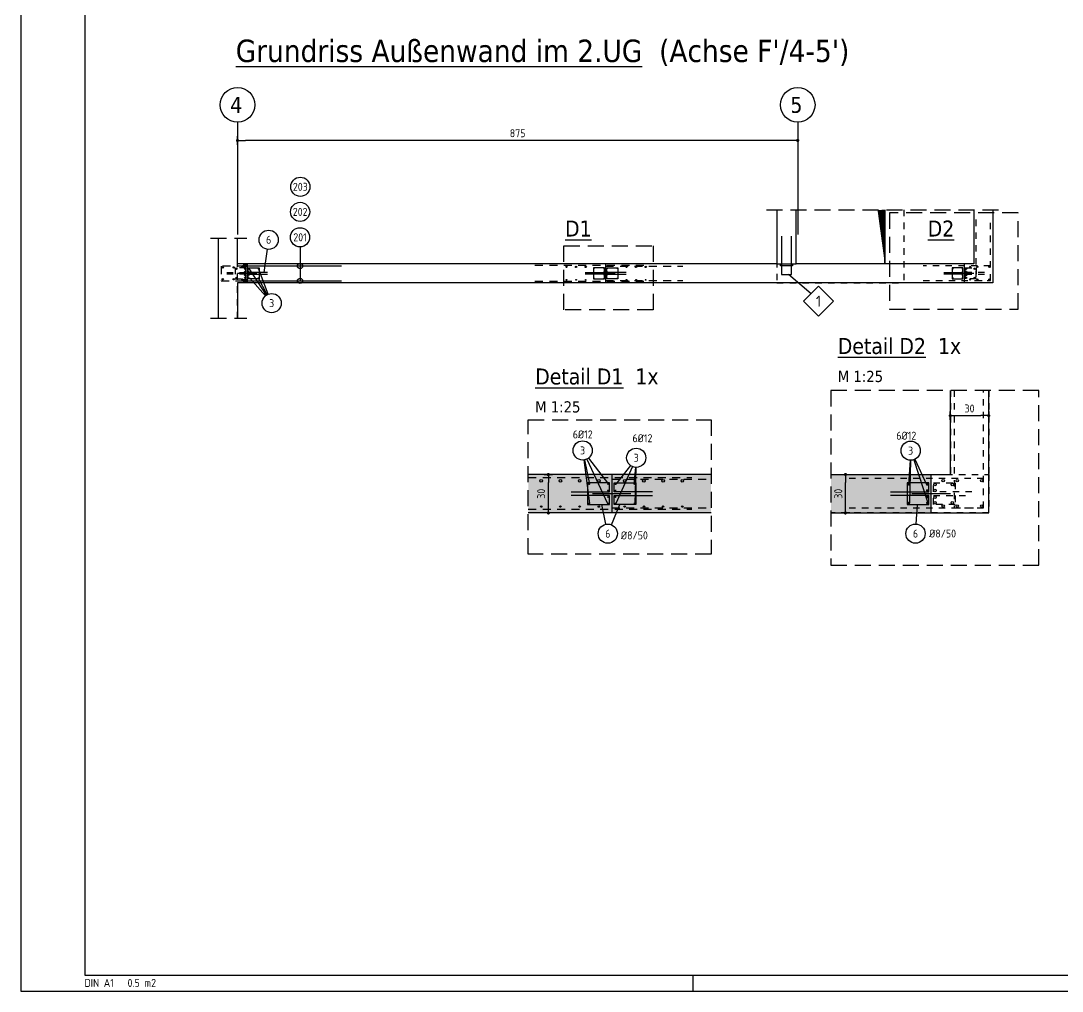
# Model space of a CAD drawing. Extents: x 0 to 57.5, y 0 to 33.7.
# Drawn here: x 0 to 16.27, y 0 to 15.16 of the extents above; entities that cross this region are included whole.
import ezdxf
from ezdxf.enums import TextEntityAlignment as Align

# ---------------------------------------------------------------- set-up
doc = ezdxf.new("R2010")
doc.units = 0
doc.header["$LTSCALE"] = 0.5
for name, pattern in [('AUSGEZOGEN', [1000.01, 1000, 0.01]), ('DASHED', [0.75, 0.5, -0.25]), ('DOT', [0.175, 0.05, -0.125]), ('HIDDEN', [0.375, 0.25, -0.125]), ('HIDDEN2', [0.187, 0.125, -0.062]), ('PUNKT', [0.175, 0.05, -0.125]), ('STRICHLINIE', [0.75, 0.5, -0.25])]:
    doc.linetypes.add(name, pattern=pattern)
for name, color, linetype in [('ACHSEN', 7, 'Continuous'), ('AFU', 7, 'Continuous'), ('BETON', 7, 'Continuous'), ('Brüstung 1.UG', 7, 'Continuous'), ('DETAIL', 7, 'Continuous'), ('DRUEBER', 7, 'Continuous'), ('grau_dunkel', 7, 'Continuous'), ('grau_mittel', 7, 'Continuous'), ('HBT', 7, 'Continuous'), ('HILFE', 7, 'Continuous'), ('LENTON', 7, 'Continuous'), ('MASSE', 7, 'Continuous'), ('OBJEKT', 7, 'Continuous'), ('RAHMEN', 7, 'Continuous'), ('RND', 7, 'Continuous'), ('SFP_Achsen', 7, 'Continuous'), ('TEXT', 7, 'Continuous')]:
    doc.layers.add(name, color=color, linetype=linetype)
doc.styles.add('helv', font='tahoma.ttf')
doc.styles.add('txt', font='isocp.shx')
doc.linetypes.add('AFU_50K', pattern='A,0.15,["/",Standard,S=0.2,R=0,X=-0.01,Y=-0.1],0.07,["/",Standard,S=0.2,R=0,X=-0.01,Y=-0.1],0.15', length=0.37)
doc.dimstyles.new('DOT_I', dxfattribs={"dimscale": 0.5, "dimtxt": 0.25, "dimasz": 0.25, "dimexe": 0.1, "dimexo": 0.3, "dimgap": 0.1, "dimtad": 1, "dimdec": 3, "dimzin": 3, "dimtxsty": 'txt', "dimblk": 'DOT', "dimblk1": 'DOT', "dimblk2": 'DOT', "dimsah": 1, "dimcen": 0.1, "dimse1": 1, "dimse2": 1, "dimazin": 0, "dimtfac": 1, "dimtdec": 4, "dimtix": 1, "dimtmove": 2, "dimatfit": 3, "dimfxl": 0, "dimtvp": 1, "dimtolj": 1, "dimtzin": 0, "dimarcsym": 0})

# ---------------------------------------------------------------- blocks, each defined once
blk = doc.blocks.new('DOT')
at = {"layer": 'MASSE', "color": 7, "linetype": 'Continuous'}
for p, q in [((0, 0), (-1, 0)), ((0, 0.54), (0, -0.54))]:
    blk.add_line(p, q, dxfattribs=at)
at = {"layer": 'MASSE', "color": 7, "linetype": 'Continuous', "const_width": 0.2}
blk.add_lwpolyline([(-0.1, 0, 1), (0.1, 0, 1)], format="xyb", close=True, dxfattribs=at)
blk = doc.blocks.new('*D16')
at = {"layer": 'Defpoints', "color": 0, "linetype": 'AUSGEZOGEN', "transparency": 16777216}
for p in [(8.24, 8.072), (8.24, 8.072), (8.24, 7.472)]:
    blk.add_point(p, dxfattribs=at)
at = {"layer": 'MASSE', "color": 0, "linetype": 'AUSGEZOGEN', "lineweight": -2, "transparency": 16777216}
blk.add_line((8.24, 7.597), (8.24, 7.947), dxfattribs=at)
at = {"layer": 'MASSE', "color": 0, "linetype": 'AUSGEZOGEN', "lineweight": -2, "transparency": 16777216, "xscale": 0.125, "yscale": 0.125, "zscale": 0.125}
for p, rotation in [((8.24, 8.072), 90), ((8.24, 7.472), 270)]:
    blk.add_blockref('DOT', p, dxfattribs=dict(at, rotation=rotation))
at = {"layer": 'MASSE', "color": 0, "linetype": 'AUSGEZOGEN', "transparency": 16777216, "insert": (8.128, 7.772), "char_height": 0.125, "attachment_point": 5, "rotation": 90, "style": 'txt'}
blk.add_mtext('\\A1;30', dxfattribs=at)
blk = doc.blocks.new('RND_HIN')
at = {"layer": 'RND', "color": 7, "linetype": 'Continuous'}
blk.add_circle((0, 0), 0.3, dxfattribs=at)
at = {"layer": 'RND', "color": 7, "linetype": 'Continuous', "style": 'txt'}
blk.add_attdef('POSI', text='', height=0.25, dxfattribs=at).set_placement((0, 0), align=Align.MIDDLE)
blk = doc.blocks.new('*D20')
at = {"layer": 'Defpoints', "color": 0, "linetype": 'AUSGEZOGEN', "transparency": 16777216}
for p in [(12.881, 8.072), (12.881, 8.072), (12.881, 7.472)]:
    blk.add_point(p, dxfattribs=at)
at = {"layer": 'MASSE', "color": 0, "linetype": 'AUSGEZOGEN', "lineweight": -2, "transparency": 16777216}
blk.add_line((12.881, 7.597), (12.881, 7.947), dxfattribs=at)
at = {"layer": 'MASSE', "color": 0, "linetype": 'AUSGEZOGEN', "lineweight": -2, "transparency": 16777216, "xscale": 0.125, "yscale": 0.125, "zscale": 0.125}
for p, rotation in [((12.881, 8.072), 90), ((12.881, 7.472), 270)]:
    blk.add_blockref('DOT', p, dxfattribs=dict(at, rotation=rotation))
at = {"layer": 'MASSE', "color": 0, "linetype": 'AUSGEZOGEN', "transparency": 16777216, "insert": (12.769, 7.772), "char_height": 0.125, "attachment_point": 5, "rotation": 90, "style": 'txt'}
blk.add_mtext('\\A1;30', dxfattribs=at)
blk = doc.blocks.new('*D21')
at = {"layer": 'Defpoints', "color": 0, "linetype": 'AUSGEZOGEN', "transparency": 16777216}
for p in [(14.519, 8.992), (15.119, 8.992), (15.119, 8.992)]:
    blk.add_point(p, dxfattribs=at)
at = {"layer": 'MASSE', "color": 0, "linetype": 'AUSGEZOGEN', "lineweight": -2, "transparency": 16777216}
blk.add_line((14.644, 8.992), (14.994, 8.992), dxfattribs=at)
at = {"layer": 'MASSE', "color": 0, "linetype": 'AUSGEZOGEN', "lineweight": -2, "transparency": 16777216, "xscale": 0.125, "yscale": 0.125, "zscale": 0.125, "rotation": 180}
blk.add_blockref('DOT', (14.519, 8.992), dxfattribs=at)
at = {"layer": 'MASSE', "color": 0, "linetype": 'AUSGEZOGEN', "lineweight": -2, "transparency": 16777216, "xscale": 0.125, "yscale": 0.125, "zscale": 0.125}
blk.add_blockref('DOT', (15.119, 8.992), dxfattribs=at)
at = {"layer": 'MASSE', "color": 0, "linetype": 'AUSGEZOGEN', "transparency": 16777216, "insert": (14.819, 9.104), "char_height": 0.125, "attachment_point": 5, "style": 'txt'}
blk.add_mtext('\\A1;30', dxfattribs=at)
blk = doc.blocks.new('DINA1')
at = {"layer": 'RAHMEN'}
for p, q in [((0, 59.4), (0, 0)), ((0, 0), (84.1, 0))]:
    blk.add_line(p, q, dxfattribs=at)
at = {"layer": 'RAHMEN', "color": 5}
for p, q in [((2, 58.9), (2, 0.5)), ((2, 0.5), (83.6, 0.5))]:
    blk.add_line(p, q, dxfattribs=at)
at = {"layer": 'RAHMEN', "color": 7}
blk.add_line((21, 0), (21, 0.5), dxfattribs=at)
at = {"layer": 'RAHMEN', "color": 7, "style": 'txt'}
blk.add_text('DIN A1   0.5 m2', height=0.25, dxfattribs=at).set_placement((1.989, 0.133))
blk = doc.blocks.new('*D31')
at = {"layer": 'Defpoints', "color": 0, "linetype": 'AUSGEZOGEN', "transparency": 16777216}
for p in [(3.385, 13.292), (3.385, 13.292), (12.135, 13.292)]:
    blk.add_point(p, dxfattribs=at)
at = {"layer": 'MASSE', "color": 0, "linetype": 'AUSGEZOGEN', "lineweight": -2, "transparency": 16777216}
blk.add_line((12.01, 13.292), (3.51, 13.292), dxfattribs=at)
at = {"layer": 'MASSE', "color": 0, "linetype": 'AUSGEZOGEN', "lineweight": -2, "transparency": 16777216, "xscale": 0.125, "yscale": 0.125, "zscale": 0.125, "rotation": 180}
blk.add_blockref('DOT', (3.385, 13.292), dxfattribs=at)
at = {"layer": 'MASSE', "color": 0, "linetype": 'AUSGEZOGEN', "lineweight": -2, "transparency": 16777216, "xscale": 0.125, "yscale": 0.125, "zscale": 0.125}
blk.add_blockref('DOT', (12.135, 13.292), dxfattribs=at)
at = {"layer": 'MASSE', "color": 0, "linetype": 'AUSGEZOGEN', "transparency": 16777216, "insert": (7.76, 13.405), "char_height": 0.125, "attachment_point": 5, "style": 'txt'}
blk.add_mtext('\\A1;875', dxfattribs=at)

msp = doc.modelspace()

# ---------------------------------------------------------------- hatches: boundary and pattern name
at = {"layer": 'grau_mittel'}
h = msp.add_hatch(color=61, dxfattribs=at)
h.paths.add_polyline_path([(9.23073, 7.47222), (9.23073, 8.07222), (7.92638, 8.07222), (7.92638, 7.47222)])
h.paths.add_polyline_path([(10.7817, 7.47222), (10.7817, 8.07222), (9.23073, 8.07222), (9.23073, 7.47222)])
msp.add_hatch(color=61, dxfattribs=at).paths.add_polyline_path([(12.6542, 7.47222), (14.21936, 7.47222), (14.21936, 8.07222), (12.6542, 8.07222)])

# ---------------------------------------------------------------- linework, layer by layer
at = {"layer": 'ACHSEN', "color": 140, "linetype": 'AUSGEZOGEN'}
for p, q in [((3.38502, 13.57734), (3.38502, 11.82395)), ((12.13502, 13.57734), (12.13502, 11.82395))]:
    msp.add_line(p, q, dxfattribs=at)
at = {"layer": 'AFU', "color": 8, "linetype": 'AFU_50K'}
for p, q in [((3.53502, 11.36527), (3.53502, 11.06527)), ((9.13502, 11.36527), (9.13502, 11.06527)), ((11.81002, 11.36527), (12.11002, 11.36527)), ((14.73502, 11.36527), (14.73502, 11.06527)), ((9.23073, 8.07222), (9.23073, 7.47222)), ((14.21936, 7.47222), (14.21936, 8.07222))]:
    msp.add_line(p, q, dxfattribs=at)
at = {"layer": 'AFU', "color": 1, "linetype": 'AUSGEZOGEN'}
for p, q in [((3.68502, 11.21527), (3.38502, 11.21527)), ((9.28502, 11.21527), (8.98502, 11.21527)), ((14.88502, 11.21527), (14.58502, 11.21527)), ((9.53073, 7.77222), (8.93073, 7.77222)), ((14.51936, 7.77222), (13.91936, 7.77222))]:
    msp.add_line(p, q, dxfattribs=at)
at = {"layer": 'BETON', "color": 6, "linetype": 'AUSGEZOGEN', "lineweight": -2}
for p, q in [((11.81002, 12.20745), (11.81002, 11.36527)), ((12.11002, 11.36527), (12.11002, 12.20745)), ((14.88502, 12.20745), (14.88502, 11.36527)), ((15.18502, 12.20745), (15.18502, 11.06527)), ((3.08502, 11.76527), (3.08502, 10.5133)), ((3.38502, 11.36527), (3.38502, 11.76527)), ((11.81002, 11.36527), (3.38502, 11.36527)), ((14.88502, 11.36527), (12.11002, 11.36527)), ((15.18502, 11.06527), (3.38502, 11.06527)), ((3.38502, 11.06527), (3.38502, 10.5133)), ((14.51936, 8.07222), (14.51936, 9.38652)), ((15.11936, 7.47222), (15.11936, 9.38652)), ((10.7817, 8.07222), (7.92638, 8.07222)), ((12.6542, 8.07222), (14.51936, 8.07222)), ((10.7817, 7.47222), (7.92638, 7.47222)), ((12.6542, 7.47222), (15.11936, 7.47222))]:
    msp.add_line(p, q, dxfattribs=at)
at = {"layer": 'Brüstung 1.UG', "color": 102, "linetype": 'DOT'}
for p, q in [((14.51936, 9.38652), (14.51936, 8.07222)), ((15.11936, 9.38652), (15.11936, 8.07222))]:
    msp.add_line(p, q, dxfattribs=at)
at = {"layer": 'DETAIL', "color": 102, "linetype": 'STRICHLINIE'}
for points in [[(15.5772, 10.65699), (15.5772, 12.15954), (13.56777, 12.15954), (13.56777, 10.65699)], [(8.48285, 10.64544), (8.48285, 11.6461), (9.87689, 11.6461), (9.87689, 10.64544)], [(15.90371, 6.65565), (15.90371, 9.38652), (12.6542, 9.38652), (12.6542, 6.65565)], [(7.92638, 6.82626), (7.92638, 8.92441), (10.7817, 8.92441), (10.7817, 6.82626)]]:
    msp.add_lwpolyline(points, close=True, dxfattribs=at)
at = {"layer": 'DRUEBER', "color": 102, "linetype": 'PUNKT'}
for p, q in [((11.81002, 12.20745), (11.81002, 11.06527)), ((12.11002, 11.36527), (12.11002, 12.20745)), ((13.79502, 12.20745), (13.79502, 11.06527)), ((13.49502, 11.36527), (12.11002, 11.36527)), ((11.81002, 11.06527), (13.79502, 11.06527))]:
    msp.add_line(p, q, dxfattribs=at)
at = {"layer": 'DRUEBER', "color": 102, "linetype": 'DOT'}
msp.add_line((13.49502, 11.36527), (13.49502, 12.20745), dxfattribs=at)
at = {"layer": 'DRUEBER', "color": 7, "linetype": 'PUNKT', "lineweight": -2}
for p, q in [((3.08502, 11.76527), (3.08502, 10.5133)), ((3.38502, 10.5133), (3.38502, 11.76527)), ((12.6542, 8.07222), (15.11936, 8.07222)), ((15.11936, 8.07222), (15.11936, 7.47222)), ((15.11936, 7.47222), (12.6542, 7.47222))]:
    msp.add_line(p, q, dxfattribs=at)
at = {"layer": 'grau_dunkel', "color": 21}
msp.add_lwpolyline([(13.43856, 12.20745, 0.11318, 0, 0), (13.49502, 11.36527, 0, 0, 0)], format="xyseb", dxfattribs=at)
at = {"layer": 'HBT', "color": 1, "linetype": 'AUSGEZOGEN'}
msp.add_lwpolyline([(11.88302, 11.79527), (11.88302, 11.36527), (11.88302, 11.19527), (12.03702, 11.19527), (12.03702, 11.36527), (12.03702, 11.79527)], dxfattribs=at)
at = {"layer": 'HBT', "color": 102, "linetype": 'AUSGEZOGEN'}
msp.add_lwpolyline([(11.86702, 11.36527), (12.05302, 11.36527), (12.05302, 11.33527), (11.86702, 11.33527)], close=True, dxfattribs=at)
at = {"layer": 'HBT', "color": 1, "linetype": 'Continuous'}
msp.add_lwpolyline([(12.22638, 10.7794), (12.45973, 11.01275), (12.69307, 10.7794), (12.45973, 10.54606)], close=True, dxfattribs=at)
at = {"layer": 'HILFE', "color": 102, "linetype": 'DASHED'}
for p, q in [((11.64919, 12.20745), (15.29606, 12.20745)), ((2.96063, 11.76527), (3.53029, 11.76527)), ((2.96063, 10.5133), (3.53029, 10.5133))]:
    msp.add_line(p, q, dxfattribs=at)
at = {"layer": 'HILFE', "color": 102, "linetype": 'AUSGEZOGEN'}
msp.add_line((12.34305, 10.89608), (11.99308, 11.19527), dxfattribs=at)
at = {"layer": 'LENTON', "color": 102}
for p, q in [((3.47382, 11.33994), (3.47552, 11.34165)), ((3.47382, 11.33994), (3.47382, 11.33847)), ((3.47382, 11.33847), (3.47382, 11.32894)), ((3.47478, 11.33716), (3.47382, 11.33835)), ((3.47382, 11.32894), (3.47382, 11.31942)), ((3.47478, 11.32072), (3.47382, 11.31954)), ((3.47382, 11.31942), (3.47382, 11.31794)), ((3.47552, 11.31624), (3.47382, 11.31794)), ((3.47478, 11.33716), (3.47478, 11.32072)), ((3.49821, 11.3347), (3.47478, 11.33716)), ((3.47478, 11.32072), (3.47478, 11.33716)), ((3.49821, 11.32319), (3.47478, 11.32072)), ((3.53166, 11.34165), (3.47552, 11.34165)), ((3.53166, 11.31624), (3.47552, 11.31624)), ((3.49821, 11.32319), (3.49821, 11.3347)), ((3.51064, 11.3347), (3.53407, 11.33716)), ((3.51064, 11.3347), (3.51064, 11.32319)), ((3.51064, 11.32319), (3.53407, 11.32072)), ((3.53166, 11.34165), (3.53246, 11.34011)), ((3.53246, 11.31777), (3.53166, 11.31624)), ((3.53319, 11.34011), (3.53398, 11.34165)), ((3.53398, 11.31624), (3.53319, 11.31777)), ((3.53502, 11.34165), (3.53398, 11.34165)), ((3.53502, 11.31624), (3.53398, 11.31624)), ((3.53407, 11.33716), (3.53502, 11.33835)), ((3.53407, 11.33716), (3.53407, 11.32072)), ((3.53407, 11.33716), (3.53407, 11.32072)), ((3.53407, 11.32072), (3.53502, 11.31954)), ((3.53502, 11.34165), (3.53502, 11.33529)), ((3.53502, 11.33529), (3.53502, 11.32259)), ((3.53502, 11.32259), (3.53502, 11.31624)), ((3.47382, 11.10994), (3.47552, 11.11165)), ((3.47382, 11.10994), (3.47382, 11.10847)), ((3.47382, 11.10847), (3.47382, 11.09894)), ((3.47478, 11.10716), (3.47382, 11.10835)), ((3.47382, 11.09894), (3.47382, 11.08942)), ((3.47478, 11.09072), (3.47382, 11.08954)), ((3.47382, 11.08942), (3.47382, 11.08794)), ((3.47552, 11.08624), (3.47382, 11.08794)), ((3.47478, 11.10716), (3.47478, 11.09072)), ((3.49821, 11.1047), (3.47478, 11.10716)), ((3.47478, 11.09072), (3.47478, 11.10716)), ((3.49821, 11.09319), (3.47478, 11.09072)), ((3.53166, 11.11165), (3.47552, 11.11165)), ((3.53166, 11.08624), (3.47552, 11.08624)), ((3.49821, 11.09319), (3.49821, 11.1047)), ((3.51064, 11.1047), (3.53407, 11.10716)), ((3.51064, 11.1047), (3.51064, 11.09319)), ((3.51064, 11.09319), (3.53407, 11.09072)), ((3.53166, 11.11165), (3.53246, 11.11011)), ((3.53246, 11.08777), (3.53166, 11.08624)), ((3.53319, 11.11011), (3.53398, 11.11165)), ((3.53398, 11.08624), (3.53319, 11.08777)), ((3.53502, 11.11165), (3.53398, 11.11165)), ((3.53502, 11.08624), (3.53398, 11.08624)), ((3.53407, 11.10716), (3.53502, 11.10835)), ((3.53407, 11.10716), (3.53407, 11.09072)), ((3.53407, 11.10716), (3.53407, 11.09072)), ((3.53407, 11.09072), (3.53502, 11.08954)), ((3.53502, 11.11165), (3.53502, 11.10529)), ((3.53502, 11.10529), (3.53502, 11.09259)), ((3.53502, 11.09259), (3.53502, 11.08624))]:
    msp.add_line(p, q, dxfattribs=at)
for centre, start, end in [((3.53282, 11.3403), 207.500045, 270), ((3.53282, 11.31758), 89.99998, 152.499935), ((3.53282, 11.3403), 270, 332.499955), ((3.53282, 11.31758), 27.500065, 89.99998), ((3.53282, 11.1103), 207.500045, 270), ((3.53282, 11.08758), 89.99998, 152.499935), ((3.53282, 11.1103), 270, 332.499955), ((3.53282, 11.08758), 27.500065, 89.99998)]:
    msp.add_arc(centre, 0.00041, start, end, dxfattribs=at)
at = {"layer": 'OBJEKT', "color": 7, "linetype": 'AUSGEZOGEN'}
msp.add_line((13.49502, 12.20745), (13.49502, 11.36527), dxfattribs=at)
at = {"layer": 'RND', "color": 102, "linetype": 'AUSGEZOGEN'}
for p, q in [((3.84911, 11.59135), (3.79431, 11.23027)), ((4.36111, 11.62902), (4.36111, 11.09525)), ((3.83727, 10.87595), (3.56923, 11.29117)), ((3.86563, 10.89025), (3.71423, 11.29117)), ((3.81985, 10.86281), (3.57796, 11.13927)), ((3.84797, 10.88224), (3.71073, 11.13927)), ((8.79514, 8.30017), (8.88432, 7.62089)), ((8.80601, 8.30201), (8.88432, 7.92355)), ((8.83944, 8.31315), (9.16492, 7.62089)), ((8.86695, 8.32991), (9.17892, 7.92355)), ((13.94667, 8.30295), (14.16915, 7.62955)), ((13.96362, 8.30972), (14.14915, 7.91649)), ((9.52127, 8.21547), (9.29654, 7.92355)), ((9.55199, 8.1972), (9.29654, 7.62089)), ((9.59981, 8.18489), (9.57714, 7.92355)), ((9.60823, 8.1844), (9.59114, 7.62089)), ((13.88943, 8.29572), (13.86361, 7.91649)), ((13.89668, 8.29541), (13.88361, 7.62955)), ((9.13832, 7.29569), (9.07532, 7.60222)), ((9.22556, 7.2875), (9.35493, 7.60222)), ((13.98451, 7.2989), (14.0038, 7.60222))]:
    msp.add_line(p, q, dxfattribs=at)
at = {"layer": 'RND', "color": 7, "linetype": 'HIDDEN2'}
for points in [[(14.91502, 12.05527), (14.91502, 11.10527), (15.14502, 11.10527), (15.14502, 12.05527)], [(3.21663, 11.23027), (3.51663, 11.23027), (3.51663, 11.30027), (3.34663, 11.30027), (3.34663, 11.13027), (3.51663, 11.13027), (3.51663, 11.20027), (3.21663, 11.20027)], [(14.09502, 11.10527), (15.14502, 11.10527), (15.14502, 11.33527), (14.09502, 11.33527)], [(15.05342, 11.23027), (14.75342, 11.23027), (14.75342, 11.30027), (14.92342, 11.30027), (14.92342, 11.13027), (14.75342, 11.13027), (14.75342, 11.20027), (15.05342, 11.20027)], [(14.57936, 9.38652), (14.57936, 7.55222), (15.03936, 7.55222), (15.03936, 9.38652)], [(12.93936, 7.55222), (15.03936, 7.55222), (15.03936, 8.01222), (12.93936, 8.01222)], [(14.85614, 7.80222), (14.25614, 7.80222), (14.25614, 7.94222), (14.59614, 7.94222), (14.59614, 7.60222), (14.25614, 7.60222), (14.25614, 7.74222), (14.85614, 7.74222)]]:
    msp.add_lwpolyline(points, dxfattribs=at)
at = {"layer": 'RND', "color": 1, "linetype": 'HIDDEN'}
msp.add_lwpolyline([(3.49821, 11.32894), (3.12821, 11.32894), (3.12821, 11.09894), (3.49821, 11.09894)], dxfattribs=at)
at = {"layer": 'RND', "color": 1, "linetype": 'AUSGEZOGEN'}
for points in [[(5.01064, 11.32894), (3.51064, 11.32894)], [(3.51064, 11.09894), (5.01064, 11.09894)], [(8.59394, 7.80222), (9.19394, 7.80222), (9.19394, 7.94222), (8.85394, 7.94222), (8.85394, 7.60222), (9.19394, 7.60222), (9.19394, 7.74222), (8.59394, 7.74222)], [(9.86752, 7.80222), (9.26752, 7.80222), (9.26752, 7.94222), (9.60752, 7.94222), (9.60752, 7.60222), (9.26752, 7.60222), (9.26752, 7.74222), (9.86752, 7.74222)], [(13.58257, 7.80222), (14.18257, 7.80222), (14.18257, 7.94222), (13.84257, 7.94222), (13.84257, 7.60222), (14.18257, 7.60222), (14.18257, 7.74222), (13.58257, 7.74222)]]:
    msp.add_lwpolyline(points, dxfattribs=at)
at = {"layer": 'RND', "color": 7, "linetype": 'AUSGEZOGEN'}
for points in [[(3.85342, 11.23027), (3.55342, 11.23027), (3.55342, 11.30027), (3.72342, 11.30027), (3.72342, 11.13027), (3.55342, 11.13027), (3.55342, 11.20027), (3.85342, 11.20027)], [(8.81663, 11.23027), (9.11663, 11.23027), (9.11663, 11.30027), (8.94663, 11.30027), (8.94663, 11.13027), (9.11663, 11.13027), (9.11663, 11.20027), (8.81663, 11.20027)], [(9.45342, 11.23027), (9.15342, 11.23027), (9.15342, 11.30027), (9.32342, 11.30027), (9.32342, 11.13027), (9.15342, 11.13027), (9.15342, 11.20027), (9.45342, 11.20027)], [(14.41663, 11.23027), (14.71663, 11.23027), (14.71663, 11.30027), (14.54663, 11.30027), (14.54663, 11.13027), (14.71663, 11.13027), (14.71663, 11.20027), (14.41663, 11.20027)]]:
    msp.add_lwpolyline(points, dxfattribs=at)
for points, const_width in [([(3.56013, 11.28741, 1), (3.57013, 11.28741, 1)], 0.01), ([(3.56013, 11.24088, 1), (3.57013, 11.24088, 1)], 0.01), ([(3.7029, 11.28741, 1), (3.7129, 11.28741, 1)], 0.01), ([(8.96182, 11.29094, -1), (8.95482, 11.29094, -1)], 0.007), ([(9.10912, 11.29094, -1), (9.10212, 11.29094, -1)], 0.007), ([(9.10912, 11.24086, -1), (9.10212, 11.24086, -1)], 0.007), ([(9.16093, 11.29094, 1), (9.16793, 11.29094, 1)], 0.007), ([(9.16093, 11.24086, 1), (9.16793, 11.24086, 1)], 0.007), ([(9.30823, 11.29094, 1), (9.31523, 11.29094, 1)], 0.007), ([(14.56715, 11.28741, -1), (14.55715, 11.28741, -1)], 0.01), ([(14.70992, 11.28741, -1), (14.69992, 11.28741, -1)], 0.01), ([(14.70992, 11.24088, -1), (14.69992, 11.24088, -1)], 0.01), ([(3.56013, 11.18838, 1), (3.57013, 11.18838, 1)], 0.01), ([(3.56013, 11.14394, 1), (3.57013, 11.14394, 1)], 0.01), ([(3.7029, 11.14394, 1), (3.7129, 11.14394, 1)], 0.01), ([(8.96182, 11.13961, 1), (8.95482, 11.13961, 1)], 0.007), ([(9.10912, 11.18968, 1), (9.10212, 11.18968, 1)], 0.007), ([(9.10912, 11.13961, 1), (9.10212, 11.13961, 1)], 0.007), ([(9.16093, 11.18968, -1), (9.16793, 11.18968, -1)], 0.007), ([(9.16093, 11.13961, -1), (9.16793, 11.13961, -1)], 0.007), ([(9.30823, 11.13961, -1), (9.31523, 11.13961, -1)], 0.007), ([(14.56715, 11.14394, -1), (14.55715, 11.14394, -1)], 0.01), ([(14.70992, 11.18838, -1), (14.69992, 11.18838, -1)], 0.01), ([(14.70992, 11.14394, -1), (14.69992, 11.14394, -1)], 0.01), ([(8.88432, 7.92355, -1), (8.87032, 7.92355, -1)], 0.014), ([(9.17892, 7.92355, -1), (9.16492, 7.92355, -1)], 0.014), ([(9.17892, 7.82341, -1), (9.16492, 7.82341, -1)], 0.014), ([(9.28254, 7.92355, 1), (9.29654, 7.92355, 1)], 0.014), ([(9.28254, 7.82341, 1), (9.29654, 7.82341, 1)], 0.014), ([(9.57714, 7.92355, 1), (9.59114, 7.92355, 1)], 0.014), ([(13.88361, 7.91649, -1), (13.86361, 7.91649, -1)], 0.02), ([(14.16915, 7.91649, -1), (14.14915, 7.91649, -1)], 0.02), ([(14.16915, 7.82343, -1), (14.14915, 7.82343, -1)], 0.02), ([(9.17892, 7.72103, 1), (9.16492, 7.72103, 1)], 0.014), ([(9.28254, 7.72103, -1), (9.29654, 7.72103, -1)], 0.014), ([(13.88361, 7.62955, -1), (13.86361, 7.62955, -1)], 0.02), ([(14.16915, 7.71844, -1), (14.14915, 7.71844, -1)], 0.02), ([(14.16915, 7.62955, -1), (14.14915, 7.62955, -1)], 0.02), ([(8.88432, 7.62089, 1), (8.87032, 7.62089, 1)], 0.014), ([(9.17892, 7.62089, 1), (9.16492, 7.62089, 1)], 0.014), ([(9.28254, 7.62089, -1), (9.29654, 7.62089, -1)], 0.014), ([(9.57714, 7.62089, -1), (9.59114, 7.62089, -1)], 0.014)]:
    msp.add_lwpolyline(points, format="xyb", close=True, dxfattribs=dict(at, const_width=const_width))
at = {"layer": 'RND', "color": 7, "linetype": 'HIDDEN'}
for points in [[(8.03101, 11.34112), (9.76002, 11.34112)], [(9.13502, 11.32969), (10.34039, 11.32969)], [(8.03101, 11.09359), (9.76002, 11.09359)], [(9.13502, 11.10394), (10.34039, 11.10394)], [(7.92638, 8.02392), (10.48073, 8.02392)], [(9.23073, 8.00105), (10.7817, 8.00105)], [(7.92638, 7.52887), (10.48073, 7.52887)], [(9.23073, 7.54955), (10.7817, 7.54955)]]:
    msp.add_lwpolyline(points, dxfattribs=at)
at = {"layer": 'RND', "color": 7, "linetype": 'AUSGEZOGEN'}
for centre, radius in [((3.15331, 11.30834), 0.01), ((3.32556, 11.30834), 0.01), ((3.36955, 11.28741), 0.01), ((3.4601, 11.3129), 0.01), ((3.50492, 11.28741), 0.01), ((3.50492, 11.24088), 0.01), ((4.36111, 11.32894), 0.04), ((8.52386, 11.31593), 0.01), ((8.67386, 11.31593), 0.01), ((8.82386, 11.31593), 0.01), ((9.46074, 11.31593), 0.01), ((9.61074, 11.31593), 0.01), ((9.76074, 11.31593), 0.01), ((14.76513, 11.28741), 0.01), ((14.76513, 11.24088), 0.01), ((14.82872, 11.31767), 0.01), ((14.90049, 11.28741), 0.01), ((14.93923, 11.31767), 0.01), ((15.12974, 11.31767), 0.01), ((3.15331, 11.12294), 0.01), ((3.32556, 11.12294), 0.01), ((3.36955, 11.14394), 0.01), ((3.4601, 11.11936), 0.01), ((3.50492, 11.18838), 0.01), ((3.50492, 11.14394), 0.01), ((4.36111, 11.09894), 0.04), ((8.52386, 11.11518), 0.006), ((8.67386, 11.11518), 0.006), ((8.82386, 11.11518), 0.006), ((9.46074, 11.11518), 0.006), ((9.61074, 11.11518), 0.006), ((9.76074, 11.11518), 0.006), ((14.76513, 11.18838), 0.01), ((14.76513, 11.14394), 0.01), ((14.82872, 11.1189), 0.01), ((14.90049, 11.14394), 0.01), ((14.93923, 11.1189), 0.01), ((15.12974, 11.1189), 0.01), ((8.12876, 7.97355), 0.02), ((8.42876, 7.97355), 0.02), ((8.72876, 7.97355), 0.02), ((9.02876, 7.97355), 0.02), ((9.4327, 7.97355), 0.02), ((9.7327, 7.97355), 0.02), ((10.0327, 7.97355), 0.02), ((10.3327, 7.97355), 0.02), ((14.40676, 7.97702), 0.02), ((14.62776, 7.97702), 0.02), ((15.00879, 7.97702), 0.02), ((14.27956, 7.91649), 0.02), ((14.27956, 7.82343), 0.02), ((14.5503, 7.91649), 0.02), ((14.27956, 7.71844), 0.02), ((14.27956, 7.62955), 0.02), ((14.5503, 7.62955), 0.02), ((8.12876, 7.57204), 0.012), ((8.42876, 7.57204), 0.012), ((8.72876, 7.57204), 0.012), ((9.02876, 7.57204), 0.012), ((9.4327, 7.57204), 0.012), ((9.7327, 7.57204), 0.012), ((10.0327, 7.57204), 0.012), ((10.3327, 7.57204), 0.012), ((14.40676, 7.57948), 0.02), ((14.62776, 7.57948), 0.02), ((15.00879, 7.57948), 0.02)]:
    msp.add_circle(centre, radius, dxfattribs=at)
at = {"layer": 'SFP_Achsen', "color": 7, "linetype": 'AUSGEZOGEN'}
for centre in [(3.38502, 13.84782), (12.13502, 13.84782)]:
    msp.add_circle(centre, 0.27048, dxfattribs=at)

# ---------------------------------------------------------------- block references
at = {"layer": 'RAHMEN', "color": 7, "linetype": 'AUSGEZOGEN', "xscale": 0.5, "yscale": 0.5, "zscale": 0.5}
msp.add_blockref('DINA1', (0, 0), dxfattribs=at)
at = {"layer": 'RND', "color": 7, "linetype": 'AUSGEZOGEN', "xscale": 0.5, "yscale": 0.5, "zscale": 0.5}
for p, values in [((4.36574, 12.56789), {'POSI': '203'}), ((4.36308, 12.17637), {'POSI': '202'}), ((3.87161, 11.73965), {'POSI': '6'}), ((4.36111, 11.77902), {'POSI': '201'}), ((3.91862, 10.74992), {'POSI': '3'}), ((8.77561, 8.4489), {'POSI': '3'}), ((9.61277, 8.33433), {'POSI': '3'}), ((13.89962, 8.44538), {'POSI': '3'}), ((9.16852, 7.14877), {'POSI': '6'}), ((13.97499, 7.14921), {'POSI': '6'})]:
    msp.add_blockref('RND_HIN', p, dxfattribs=at).add_auto_attribs(values)

# ---------------------------------------------------------------- texts
at = {"layer": 'HBT', "color": 1, "linetype": 'Continuous', "style": 'txt'}
msp.add_attdef('1', text='?', height=0.175, dxfattribs=at).set_placement((12.45973, 10.69144), align=Align.CENTER)
at = {"layer": 'SFP_Achsen', "color": 6, "linetype": 'AUSGEZOGEN', "style": 'helv'}
for s, p in [('4', (3.27097, 13.72344)), ('5', (12.02097, 13.72344))]:
    msp.add_text(s, height=0.25, dxfattribs=at).set_placement(p)
at = {"layer": 'TEXT', "color": 5, "linetype": 'AUSGEZOGEN', "style": 'helv'}
msp.add_text("%%UGrundriss Außenwand im 2.UG%%U  (Achse F'/4-5')", height=0.35, dxfattribs=at).set_placement((3.35654, 14.5173))
at = {"layer": 'TEXT', "color": 6, "linetype": 'AUSGEZOGEN', "style": 'helv'}
for s, p in [('%%UD1', (8.50087, 11.7906)), ('%%UD2', (14.16535, 11.7906)), ('%%UDetail D2%%U  1x', (12.76121, 9.95534)), ('%%UDetail D1%%U  1x', (8.03441, 9.47939))]:
    msp.add_text(s, height=0.25, dxfattribs=at).set_placement(p)
at = {"layer": 'TEXT', "color": 1, "linetype": 'AUSGEZOGEN', "style": 'helv'}
for p in [(12.76121, 9.51784), (8.03441, 9.04189)]:
    msp.add_text('M 1:25', height=0.175, dxfattribs=at).set_placement(p)
at = {"layer": 'TEXT', "color": 7, "linetype": 'AUSGEZOGEN', "style": 'txt'}
for s, p in [('6%%C12', (8.62151, 8.63643)), ('6%%C12', (9.55403, 8.57678)), ('6%%C12', (13.67525, 8.61661)), ('%%C8/50', (9.37318, 7.05911)), ('%%C8/50', (14.18746, 7.08802))]:
    msp.add_text(s, height=0.125, dxfattribs=at).set_placement(p)

# ---------------------------------------------------------------- dimensions: what is measured, and where the dimension line sits
at = {"layer": 'MASSE', "color": 7, "linetype": 'AUSGEZOGEN'}
dim = msp.add_linear_dim(base=(3.38502, 13.29203), p1=(12.13502, 13.29203), p2=(3.38502, 13.29203), dimstyle='DOT_I', override={"dimdec": 0, "dimlfac": 100}, dxfattribs=at)
dim.commit()
dim.dimension.update_dxf_attribs({"geometry": '*D31', "text_midpoint": (7.76002, 13.40453)})
for base, p1, p2, angle, picture, middle in [((15.11936, 8.99168), (14.51936, 8.99168), (15.11936, 8.99168), 180, '*D21', (14.81936, 9.10418)), ((8.24031, 8.07222), (8.24031, 7.47222), (8.24031, 8.07222), 90, '*D16', (8.12781, 7.77222)), ((12.88123, 8.07222), (12.88123, 7.47222), (12.88123, 8.07222), 90, '*D20', (12.76873, 7.77222))]:
    dim = msp.add_linear_dim(base=base, p1=p1, p2=p2, angle=angle, dimstyle='DOT_I', override={"dimdec": 0, "dimlfac": 50}, dxfattribs=at)
    dim.commit()
    dim.dimension.update_dxf_attribs({"geometry": picture, "text_midpoint": middle})

doc.saveas('drawing.dxf')
